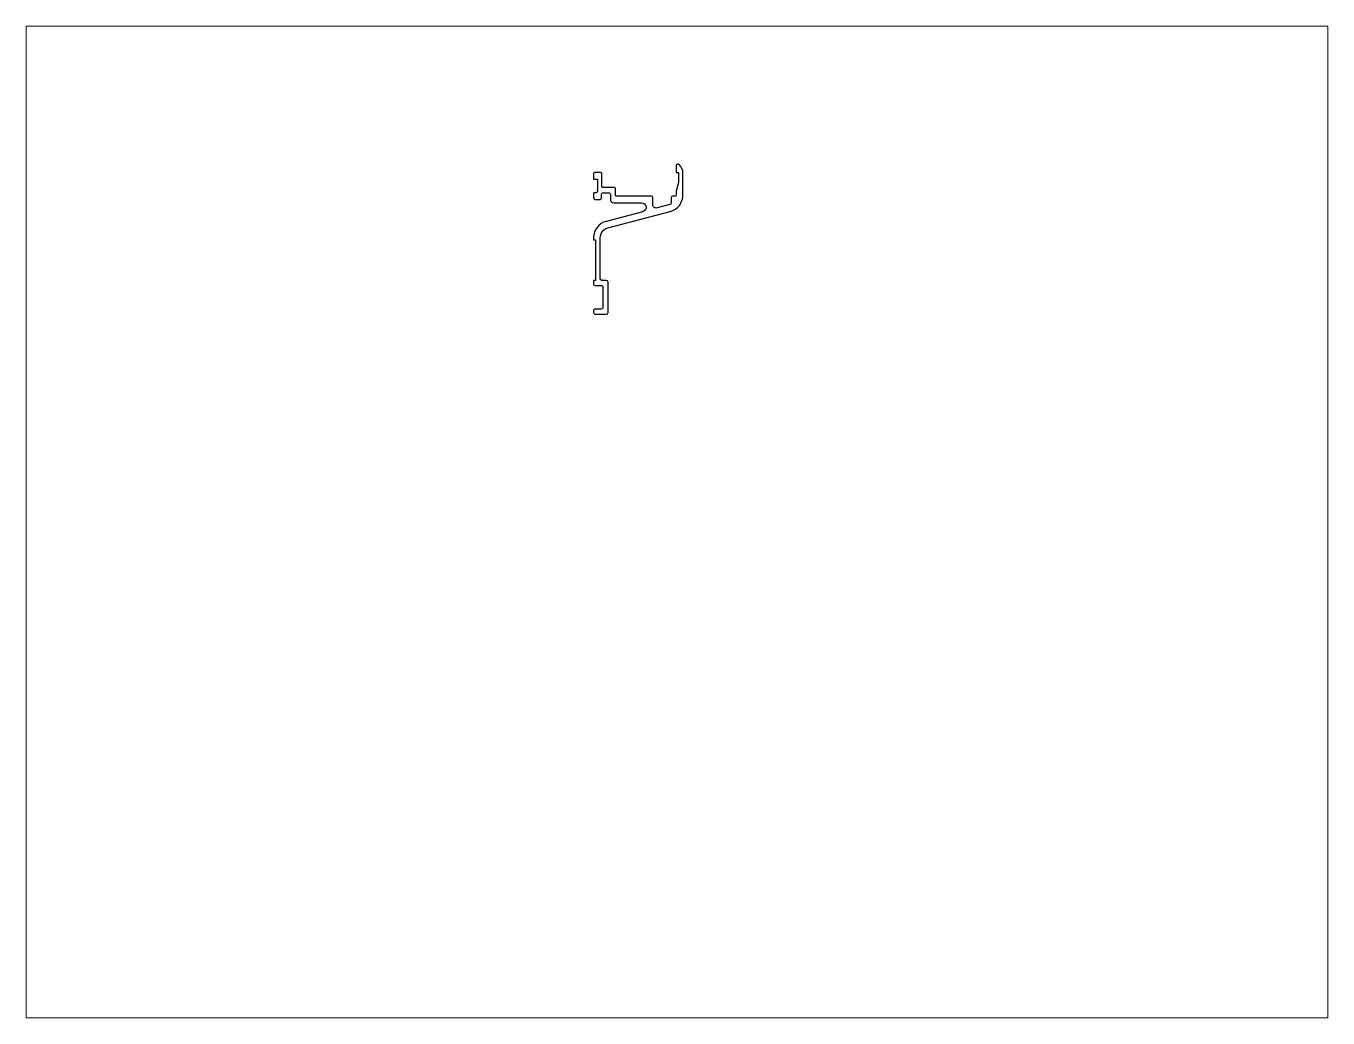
# Paper-space layout 'Layout1' of a CAD drawing. Extents: x 27 to 240, y 20 to 183.
# The model-space entities are those that its viewports show. They can reach past a viewport. Long polylines and large blocks are cut down to what shows.
import ezdxf

# ---------------------------------------------------------------- set-up
doc = ezdxf.new("R2010")
doc.units = 0
doc.header["$LTSCALE"] = 15
doc.layers.get('0').update_dxf_attribs({"linetype": 'CONTINUOUS'})

msp = doc.modelspace()

# ---------------------------------------------------------------- linework, layer by layer
at = {"color": 7}
msp.add_lwpolyline([(165.78, 192.86), (165.78, 192.36, 0.412835), (166.28, 191.86), (169.58, 191.86, 0.414152), (170.08, 192.36), (170.07, 201.36, 0.4127), (169.57, 201.86), (168.27, 201.86, -0.401297), (167.77, 202.36), (167.77, 214.52, -0.338894), (170.04, 217.43), (188.49, 222.34, 0.343762), (192.27, 227.18), (192.27, 233.58, 0.20942), (191.11, 236.23, 0.65323), (190.27, 235.86), (190.27, 233.86), (190.97, 233.86), (190.97, 230.86), (190.27, 228.36), (190.27, 227.11, -0.411809), (190.02, 226.86), (189.27, 226.86, 0.401415), (188.77, 226.36), (188.77, 224.82, -0.340538), (188.4, 224.34), (184.63, 223.35, -0.491967), (183.37, 224.32), (183.37, 226.36, 0.41193), (182.87, 226.86), (172.52, 226.86, -0.423054), (172.27, 227.11), (172.27, 229.11, 0.412443), (172.02, 229.36), (168.52, 229.36, -0.415134), (168.27, 229.61), (168.27, 233.36, 0.417569), (167.77, 233.86), (166.27, 233.86, 0.42504), (165.77, 233.36), (165.77, 232.06, 0.381217), (165.97, 231.86), (166.97, 231.86), (166.97, 228.36, -0.412242), (166.47, 227.86), (166.02, 227.86, 0.426179), (165.77, 227.61), (165.77, 226.36, 0.405157), (166.27, 225.86), (167.67, 225.86, 0.414359), (168.17, 226.36), (168.17, 227.36, -0.426516), (168.67, 227.86), (170.27, 227.86, -0.425693), (170.77, 227.36), (170.77, 225.86, 0.414554), (171.77, 224.86), (180.04, 224.86, -0.879728), (180.38, 222.24), (169.55, 219.37, 0.343367), (165.77, 214.52), (165.77, 213.86), (166.37, 213.86), (166.37, 201.86), (165.77, 201.86), (165.77, 200.86, 0.411352), (166.27, 200.36), (168.07, 200.36, -0.431951), (168.57, 199.86), (168.58, 193.86, -0.412314), (168.08, 193.36), (166.28, 193.36, 0.420106), (165.78, 192.86)], format="xyb", dxfattribs=at)

psp = doc.layouts.get("Layout1")

# ---------------------------------------------------------------- viewports
at = {"layer": '0', "color": 0, "linetype": 'BYBLOCK', "ltscale": 0.05}
psp.add_viewport(center=(133.35, 101.6), size=(213.36, 162.56), view_center_point=(190.51, 130.3), view_height=293.8955, dxfattribs=at)

doc.saveas('drawing.dxf')
